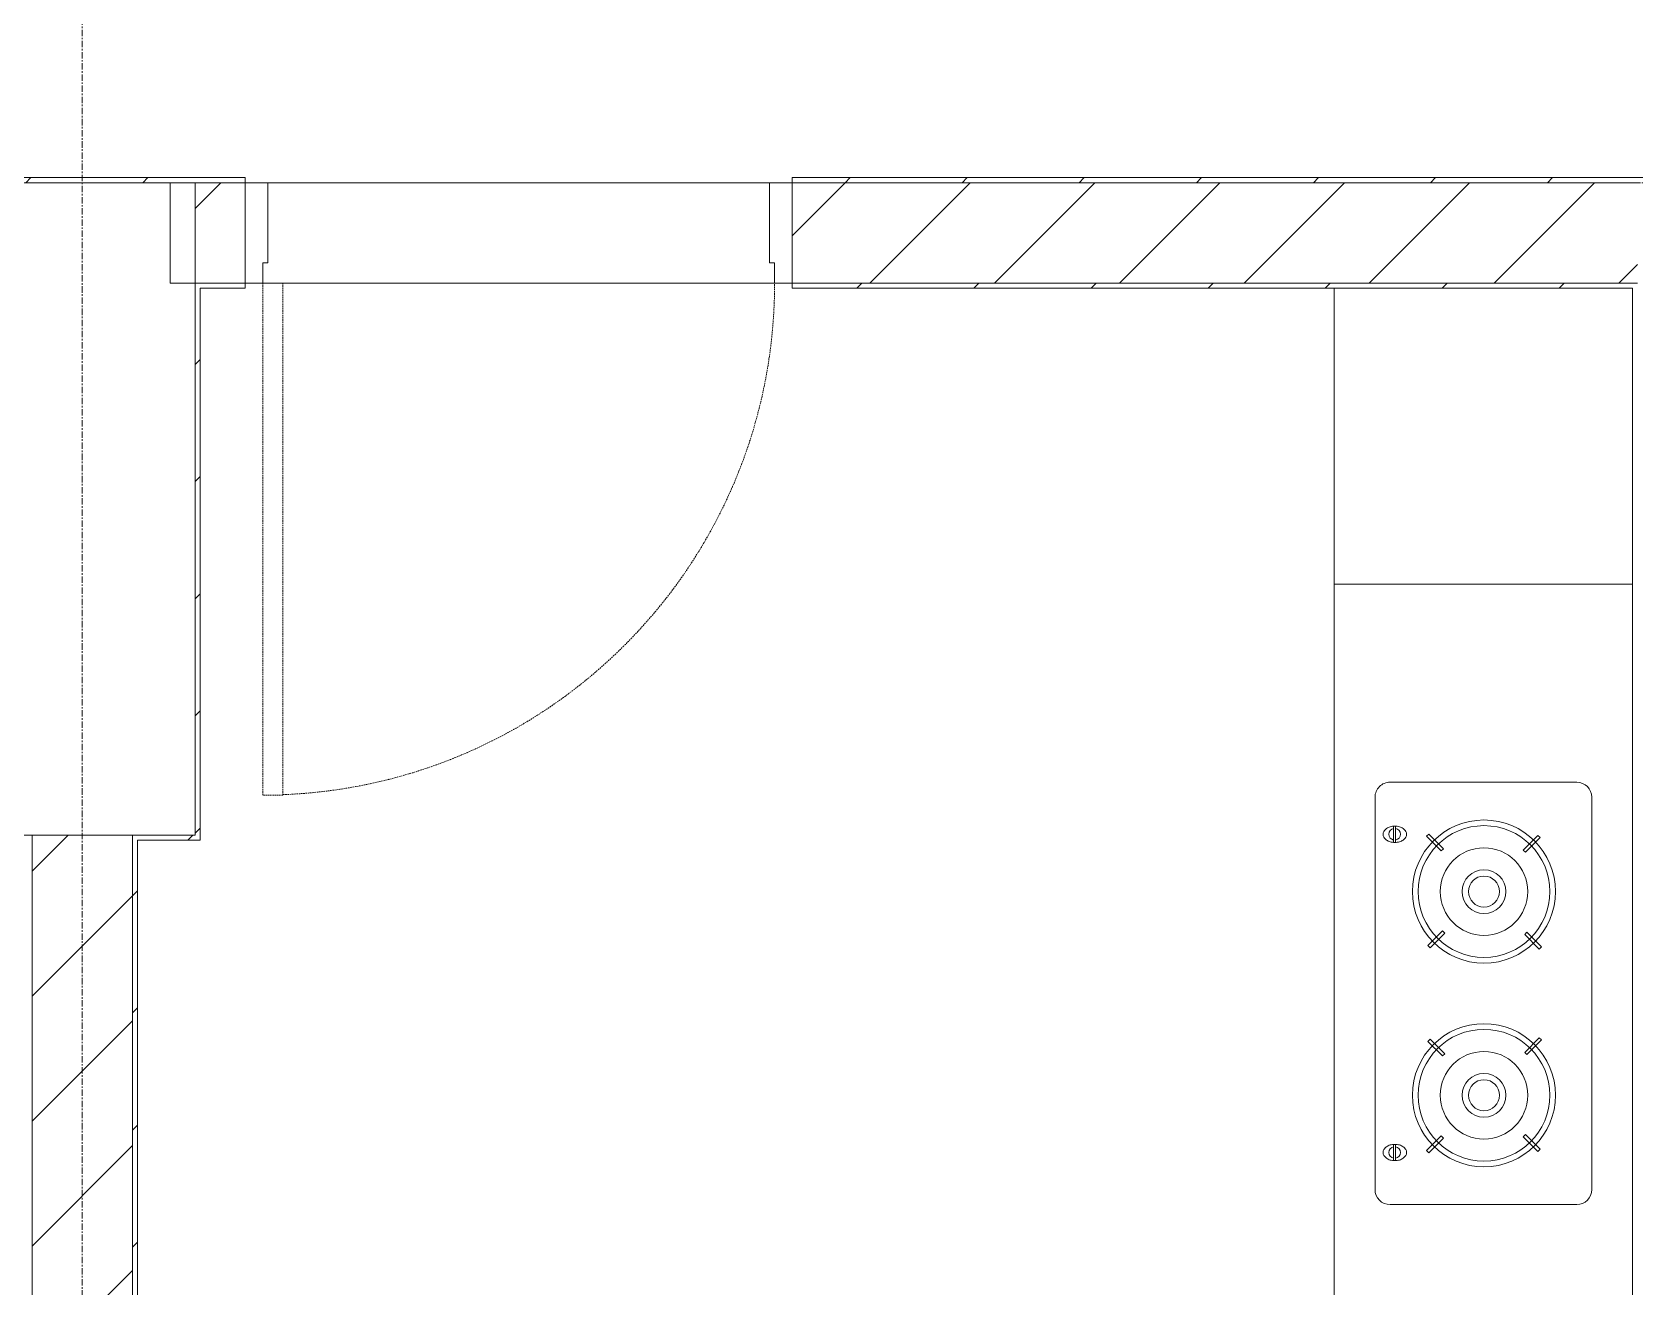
# Model space of a CAD drawing. Header units: millimetres. Extents: x 5357 to 201988, y -16345 to 109895.
# Drawn here: x 91653 to 94847, y 31337 to 33837 of the extents above; entities that cross this region are included whole.
import ezdxf

# ---------------------------------------------------------------- set-up
doc = ezdxf.new("R2010")
doc.units = ezdxf.units.MM
doc.linetypes.add('Dash - Tight', pattern=[4.5, 3, -1.5])
doc.linetypes.add('Grid Line', pattern=[22.225, 12.7, -3.175, 3.175, -3.175])
for name, color, linetype, lineweight in [('0-1', 7, 'Continuous', 5), ('A-DETL-GENF-3', 92, 'Dash - Tight', 9), ('A-DOOR', 31, 'Continuous', 9), ('A-DOOR-FRAM', 31, 'Continuous', 9), ('A-FLOR', 192, 'Continuous', 9), ('A-FLOR-1', 10, 'Continuous', 9), ('A-FLOR-2', 53, 'Continuous', 9), ('A-WALL', 113, 'Continuous', 9), ('A-WALL-4', 113, 'Continuous', 18), ('A-WALL-PATT-2', 53, 'Continuous', 9), ('A-WALL-PATT-3', 111, 'Continuous', 9), ('I-FURN', 30, 'Continuous', 9), ('I-FURN-1', 53, 'Continuous', 9), ('I-WALL-1', 9, 'Continuous', 18), ('I-WALL-3', 2, 'Continuous', 18), ('S-COLS-2', 9, 'Continuous', 18), ('S-GRID-1', 1, 'Grid Line', 9)]:
    doc.layers.add(name, color=color, linetype=linetype, lineweight=lineweight)
pattern_1 = [(45, (0, 0), (-116.67262, 116.67262), [])]
pattern_2 = [(45, (0, 0), (-124.4508, 124.4508), [])]

# ---------------------------------------------------------------- blocks, each defined once
blk = doc.blocks.new('NCV_TKTC_KET CAU_rvt-1-TKCS_MB SÂN ĐƯỜNG NỘI BỘ')
at = {"layer": 'A-FLOR-1'}
for p, q in [((92077.6, 33536.9), (92122.6, 33536.9)), ((92122.6, 33536.9), (92077.6, 33536.9)), ((92122.6, 33536.9), (93122.6, 33536.9)), ((93122.6, 33536.9), (92122.6, 33536.9))]:
    blk.add_line(p, q, dxfattribs=at)
at = {"layer": 'S-COLS-2'}
for p, q in [((91977.6, 33536.9), (91527.6, 33536.9)), ((91977.6, 32236.9), (91977.6, 33536.9)), ((91527.6, 32236.9), (91977.6, 32236.9))]:
    blk.add_line(p, q, dxfattribs=at)
blk = doc.blocks.new('HE BEP A - HE BEP A-431959-TKCS_MB SÂN ĐƯỜNG NỘI BỘ')
at = {"layer": 'I-FURN'}
for p, q in [((4293.5, -11), (765.9, -11)), ((3703.5, -605.3), (3703.5, -11)), ((3279.1, -92.2), (2497.5, -92.2)), ((2467.5, -494.2), (2467.5, -122.2)), ((3309.1, -494.2), (3309.1, -122.2)), ((2555.1, -129.3), (2587.6, -129.3)), ((2555.1, -133.3), (2555.1, -129.3)), ((2587.6, -133.3), (2555.1, -133.3)), ((2587.6, -129.3), (2587.6, -133.3)), ((3189, -129.3), (3189, -133.3)), ((3221.5, -129.3), (3189, -129.3)), ((3189, -133.3), (3221.5, -133.3)), ((3221.5, -133.3), (3221.5, -129.3)), ((2575.3, -194.9), (2570.9, -199.3)), ((2570.9, -199.3), (2600, -228.4)), ((2604.4, -224), (2575.3, -194.9)), ((2792.8, -197.7), (2763.7, -226.8)), ((2768.1, -231.2), (2797.2, -202)), ((2797.2, -202), (2792.8, -197.7)), ((2979.4, -202), (2983.8, -197.7)), ((3008.5, -231.2), (2979.4, -202)), ((2983.8, -197.7), (3012.9, -226.8)), ((3172.2, -224), (3201.4, -194.9)), ((3205.8, -199.3), (3176.6, -228.4)), ((3201.4, -194.9), (3205.8, -199.3)), ((2600, -228.4), (2604.4, -224)), ((2763.7, -226.8), (2768.1, -231.2)), ((3012.9, -226.8), (3008.5, -231.2)), ((3176.6, -228.4), (3172.2, -224)), ((2573.6, -416.8), (2602.8, -387.7)), ((2607.1, -392.1), (2578, -421.2)), ((2602.8, -387.7), (2607.1, -392.1)), ((2766.5, -394.9), (2770.8, -390.5)), ((2795.6, -424), (2766.5, -394.9)), ((2770.8, -390.5), (2800, -419.6)), ((3005.8, -390.5), (2976.7, -419.6)), ((2981.1, -424), (3010.2, -394.9)), ((3010.2, -394.9), (3005.8, -390.5)), ((3173.9, -387.7), (3169.5, -392.1)), ((3169.5, -392.1), (3198.6, -421.2)), ((3203, -416.8), (3173.9, -387.7)), ((2578, -421.2), (2573.6, -416.8)), ((2800, -419.6), (2795.6, -424)), ((2976.7, -419.6), (2981.1, -424)), ((3198.6, -421.2), (3203, -416.8)), ((3279.1, -524.2), (2497.5, -524.2)), ((765.9, -605.3), (4293.5, -605.3))]:
    blk.add_line(p, q, dxfattribs=at)
for centre, radius in [((2685.4, -309.4), 142.6), ((2685.4, -309.4), 131.3), ((3091.2, -309.4), 142.6), ((3091.2, -309.4), 131.3), ((2685.4, -309.4), 87.2), ((3091.2, -309.4), 87.2), ((2685.4, -309.4), 43.6), ((2685.4, -309.4), 30.9), ((3091.2, -309.4), 43.6), ((3091.2, -309.4), 30.9)]:
    blk.add_circle(centre, radius, dxfattribs=at)
for centre, radius, start, end in [((2497.5, -122.2), 30, 90, 180), ((3279.1, -122.2), 30, 360, 90), ((2588.6, -131.7), 33.5, 163.9419, 180), ((2580.1, -129.2), 24.7, 145.204, 163.9419), ((2571.3, -131.3), 11.6, 9.7177, 170.2823), ((2574.8, -125.5), 18.1, 120.7976, 145.204), ((2571.4, -119.8), 11.5, 90, 120.7976), ((2571.4, -119.8), 11.5, 59.2024, 90), ((2568, -125.5), 18.1, 34.796, 59.2024), ((2562.6, -129.2), 24.7, 16.0581, 34.796), ((2554.1, -131.7), 33.5, 0, 16.0581), ((3222.5, -131.7), 33.5, 163.9419, 180), ((3214, -129.2), 24.7, 145.204, 163.9419), ((3208.7, -125.5), 18.1, 120.7976, 145.204), ((3205.3, -131.3), 11.6, 9.7177, 170.2823), ((3205.3, -119.8), 11.5, 90, 120.7976), ((3205.3, -119.8), 11.5, 59.2024, 90), ((3201.9, -125.5), 18.1, 34.796, 59.2024), ((3196.5, -129.2), 24.7, 16.0581, 34.796), ((3188, -131.7), 33.5, 0, 16.0581), ((2588.6, -131.7), 33.5, 180, 196.0581), ((2580.1, -134.1), 24.7, 196.0581, 214.796), ((2571.3, -131.3), 11.6, 189.9102, 350.0898), ((2574.8, -137.9), 18.1, 214.796, 239.2024), ((2571.4, -143.6), 11.5, 239.2024, 270), ((2571.4, -143.6), 11.5, 270, 300.7976), ((2568, -137.9), 18.1, 300.7976, 325.204), ((2562.6, -134.1), 24.7, 325.204, 343.9419), ((2554.1, -131.7), 33.5, 343.9419, 0), ((3222.5, -131.7), 33.5, 180, 196.0581), ((3214, -134.1), 24.7, 196.0581, 214.796), ((3208.7, -137.9), 18.1, 214.796, 239.2024), ((3205.3, -131.3), 11.6, 189.9102, 350.0898), ((3205.3, -143.6), 11.5, 239.2024, 270), ((3205.3, -143.6), 11.5, 270, 300.7976), ((3201.9, -137.9), 18.1, 300.7976, 325.204), ((3196.5, -134.1), 24.7, 325.204, 343.9419), ((3188, -131.7), 33.5, 343.9419, 0), ((2497.5, -494.2), 30, 180, 270), ((3279.1, -494.2), 30, 270, 0)]:
    blk.add_arc(centre, radius, start, end, dxfattribs=at)
at = {"layer": 'I-FURN-1'}
for p, q in [((3.5, -11), (4293.5, -11)), ((4293.5, -605.3), (3.5, -605.3))]:
    blk.add_line(p, q, dxfattribs=at)
blk = doc.blocks.new('NCV_TKTC_TANG 1_rvt-1-TKCS_MB SÂN ĐƯỜNG NỘI BỘ')
at = {"layer": 'A-WALL-PATT-2'}
h = blk.add_hatch(dxfattribs=at)
h.set_pattern_fill('FP_2', color=256, style=0, pattern_type=2)
h.set_pattern_definition(pattern_1)
h.paths.add_polyline_path([(91987.6, 33326.9), (92077.6, 33326.9), (92077.6, 33336.9), (91977.6, 33336.9), (91977.6, 33326.9)])
h.paths.add_polyline_path([(94852.4, 33326.9), (94852.6, 33326.9), (94852.4, 33336.9), (93167.6, 33336.9), (93167.6, 33326.9), (94852.4, 33326.9)])
h = blk.add_hatch(dxfattribs=at)
h.set_pattern_fill('FP_2', color=256, style=0, pattern_type=2)
h.set_pattern_definition(pattern_1)
h.paths.add_polyline_path([(91977.6, 32236.9), (91987.6, 32236.9), (91987.6, 33326.9), (91977.6, 33326.9), (91977.6, 32562.6)])
h = blk.add_hatch(dxfattribs=at)
h.set_pattern_fill('FP_2', color=256, style=0, pattern_type=2)
h.set_pattern_definition(pattern_1)
h.paths.add_polyline_path([(91852.6, 25546.9), (91862.6, 25547.9), (91862.6, 32236.9), (91852.6, 32236.9), (91852.6, 25564.5)])
h = blk.add_hatch(dxfattribs=at)
h.set_pattern_fill('FP_2', color=256, style=0, pattern_type=2)
h.set_pattern_definition(pattern_1)
h.paths.add_polyline_path([(91986, 32226.9), (91987.6, 32226.9), (91987.6, 32236.9), (91862.6, 32236.9), (91862.6, 32226.9), (91977.6, 32226.9)])
at = {"layer": 'A-FLOR-1'}
for p, q in [((92077.6, 33536.9), (92122.6, 33536.9)), ((92122.6, 33536.9), (93122.6, 33536.9)), ((92077.6, 33336.9), (92112.6, 33336.9)), ((92112.6, 33336.9), (92077.6, 33336.9)), ((92112.6, 33336.9), (92508.5, 33336.9)), ((93132.6, 33336.9), (92112.6, 33336.9))]:
    blk.add_line(p, q, dxfattribs=at)
at = {"layer": 'A-FLOR-2'}
for p, q in [((93122.6, 33536.9), (92122.6, 33536.9)), ((93132.6, 33336.9), (92112.6, 33336.9)), ((92112.6, 33336.9), (93132.6, 33336.9))]:
    blk.add_line(p, q, dxfattribs=at)
at = {"layer": 'I-WALL-1'}
for p, q in [((92077.6, 33336.9), (91977.6, 33336.9)), ((91977.6, 33336.9), (91977.6, 33326.9)), ((91977.6, 33326.9), (91977.6, 32236.9)), ((91987.6, 33326.9), (92077.6, 33326.9)), ((91987.6, 32236.9), (91987.6, 33326.9)), ((92077.6, 33326.9), (92077.6, 33336.9)), ((94852.6, 33336.9), (93167.6, 33336.9)), ((93167.6, 33336.9), (93167.6, 33326.9)), ((93167.6, 33326.9), (94842.6, 33326.9)), ((91862.6, 32236.9), (91852.6, 32236.9)), ((91852.6, 32236.9), (91852.6, 25546.9)), ((91977.6, 32236.9), (91862.6, 32236.9)), ((91987.6, 32226.9), (91987.6, 32236.9)), ((91862.6, 25546.9), (91862.6, 32226.9)), ((91862.6, 32226.9), (91987.6, 32226.9))]:
    blk.add_line(p, q, dxfattribs=at)
at = {"layer": 'I-FURN-1', "rotation": 89.99999999999955}
blk.add_blockref('HE BEP A - HE BEP A-431959-TKCS_MB SÂN ĐƯỜNG NỘI BỘ', (94237.2, 29033.4), dxfattribs=at)
blk = doc.blocks.new('FD_05 - FD_05-1000x2200mm-835434-TKCS_MB SÂN ĐƯỜNG NỘI BỘ')
at = {"layer": 'A-DETL-GENF-3'}
for p, q in [((470, 100), (470, 1120)), ((470, 1120), (510, 1120)), ((510, 1120), (510, 100)), ((510, 100), (470, 100))]:
    blk.add_line(p, q, dxfattribs=at)
blk.add_arc((510, 100), 1020, 92.2475, 180, dxfattribs=at)
at = {"layer": 'A-DOOR-FRAM'}
for p, q in [((-510, 100), (-545, 100)), ((-545, 100), (-545, -100)), ((-510, 60), (-510, 100)), ((545, 100), (510, 100)), ((510, 100), (510, 60)), ((545, -100), (545, 100)), ((-500, 60), (-510, 60)), ((-500, -100), (-500, 60)), ((510, 60), (500, 60)), ((500, 60), (500, -100)), ((-545, -100), (-500, -100)), ((500, -100), (545, -100))]:
    blk.add_line(p, q, dxfattribs=at)

msp = doc.modelspace()

# ---------------------------------------------------------------- hatches: boundary and pattern name
at = {"layer": 'A-WALL-PATT-3'}
h = msp.add_hatch(dxfattribs=at)
h.set_pattern_fill('FP_2', color=256, style=0, pattern_type=2)
h.set_pattern_definition(pattern_1)
h.paths.add_polyline_path([(95534.5, 33536.9), (100277.6, 33536.9), (100277.6, 33546.9), (93167.6, 33546.9), (93167.6, 33536.9), (95052.6, 33536.9)])
h.paths.add_polyline_path([(85851.1, 33536.9), (90337.6, 33536.9), (90337.6, 33546.9), (85247.6, 33546.9), (85247.6, 33536.9), (85777.6, 33536.9)])
h.paths.add_polyline_path([(104007.6, 33536.9), (104202.6, 33536.9), (104202.1, 33546.9), (101367.6, 33546.9), (101367.6, 33536.9), (103502.1, 33536.9)])
h.paths.add_polyline_path([(84035.4, 33536.9), (84257.6, 33536.9), (84257.6, 33546.9), (83317.6, 33546.9), (83317.6, 33536.9), (83777.6, 33536.9)])
h.paths.add_polyline_path([(92077.6, 33536.9), (92075.4, 33546.9), (91427.6, 33546.9), (91427.6, 33536.9), (91977.6, 33536.9)])
h = msp.add_hatch(dxfattribs=at)
h.set_pattern_fill('FP_1', color=256, style=0, pattern_type=2)
h.set_pattern_definition(pattern_2)
h.paths.add_polyline_path([(91977.6, 33336.9), (92077.6, 33336.9), (92077.6, 33536.9), (91977.6, 33536.9), (91977.6, 33376.9)])
h.paths.add_polyline_path([(93167.6, 33336.9), (94852.4, 33336.9), (94852.4, 33536.9), (93167.6, 33536.9), (93167.6, 33376.9)])
h.paths.add_polyline_path([(97815.2, 33336.9), (99777.6, 33336.9), (99777.6, 33536.9), (95052.4, 33536.9), (95052.6, 33336.9), (97742.3, 33336.9)])
h = msp.add_hatch(dxfattribs=at)
h.set_pattern_fill('FP_1', color=256, style=0, pattern_type=2)
h.set_pattern_definition(pattern_2)
h.paths.add_polyline_path([(91847.7, 25536.9), (91852.6, 25536.9), (91852.6, 28836.9), (91652.6, 28836.9), (91652.6, 25536.9)])
h.paths.add_polyline_path([(91852.6, 29036.9), (91852.6, 32237), (91652.6, 32236.9), (91652.6, 29036.9)])

# ---------------------------------------------------------------- linework, layer by layer
at = {"layer": 'A-FLOR'}
msp.add_line((93122.6, 33536.9), (92077.6, 33536.9), dxfattribs=at)
at = {"layer": 'A-WALL'}
for p, q in [((92077.6, 33536.9), (91927.6, 33536.9)), ((91927.6, 33536.9), (92077.6, 33536.9)), ((92122.6, 33536.9), (93122.6, 33536.9)), ((94852.4, 33536.9), (93167.6, 33536.9)), ((93167.6, 33536.9), (94852.4, 33536.9)), ((93132.6, 33336.9), (92112.6, 33336.9))]:
    msp.add_line(p, q, dxfattribs=at)
at = {"layer": 'A-WALL-4'}
for p, q in [((91927.6, 33536.9), (91927.6, 33336.9)), ((91927.6, 33336.9), (92077.6, 33336.9)), ((93167.6, 33336.9), (94852.4, 33336.9)), ((91852.6, 32237), (91652.6, 32237)), ((91652.6, 32237), (91652.6, 29036.9)), ((91852.6, 29036.9), (91852.6, 32237))]:
    msp.add_line(p, q, dxfattribs=at)
at = {"layer": 'I-WALL-3'}
for p, q in [((92077.6, 33546.9), (91427.6, 33546.9)), ((92077.6, 33536.9), (92077.6, 33546.9)), ((100277.6, 33546.9), (93167.6, 33546.9)), ((93167.6, 33546.9), (93167.6, 33536.9)), ((91577.6, 33536.9), (91927.6, 33536.9))]:
    msp.add_line(p, q, dxfattribs=at)
at = {"layer": 'S-GRID-1'}
for p, q in [((91752.6, 20960.6), (91752.6, 80482.7)), ((131551.8, 33536.9), (29351.8, 33536.9))]:
    msp.add_line(p, q, dxfattribs=at)

# ---------------------------------------------------------------- block references
at = {"layer": '0-1'}
for name in ['NCV_TKTC_KET CAU_rvt-1-TKCS_MB SÂN ĐƯỜNG NỘI BỘ', 'NCV_TKTC_TANG 1_rvt-1-TKCS_MB SÂN ĐƯỜNG NỘI BỘ']:
    msp.add_blockref(name, (0, 0), dxfattribs=at)
at = {"layer": 'A-DOOR', "rotation": 180}
msp.add_blockref('FD_05 - FD_05-1000x2200mm-835434-TKCS_MB SÂN ĐƯỜNG NỘI BỘ', (92622.6, 33436.9), dxfattribs=at)

doc.saveas('drawing.dxf')
